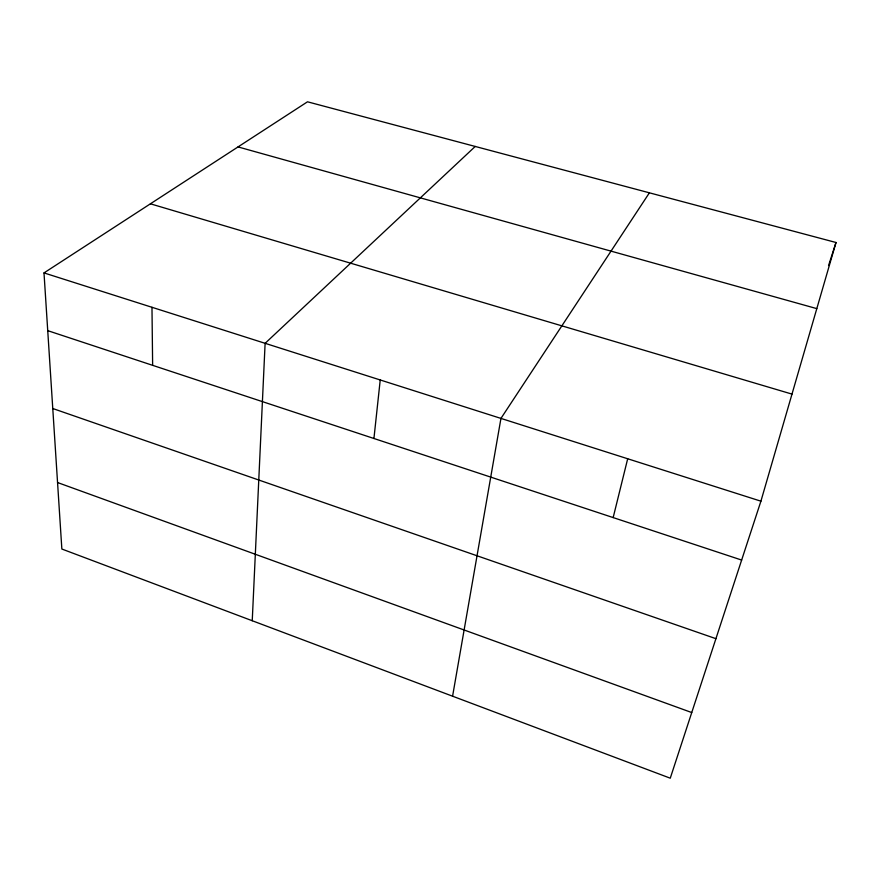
<?xml version="1.0" encoding="UTF-8"?>
<svg xmlns="http://www.w3.org/2000/svg" width="880" height="880" viewBox="0 0 880 880"><rect width="100%" height="100%" fill="white"/><g stroke="black" fill="none" stroke-linecap="round" stroke-linejoin="round"><path stroke-width="1.32" d="M252.241 620.73L265.111 343.321L475.222 146.454M373.934 438.493L380.226 379.973M452.584 696.201L500.951 418.407L649.396 192.819M613.162 517.583L627.693 458.755M760.914 501.182L836 242.495L307.505 101.805L44 272.91L61.853 549.021L670.263 778.195L760.914 501.182L44 272.91M828.553 265.584L836 242.495M238.029 146.916L816.805 308.627M150.425 203.808L792 394.108M47.729 330.649L741.653 560.065M52.767 408.518L715.924 638.682M57.552 482.537L691.746 712.547M151.976 307.296L152.636 365.332"/></g></svg>
